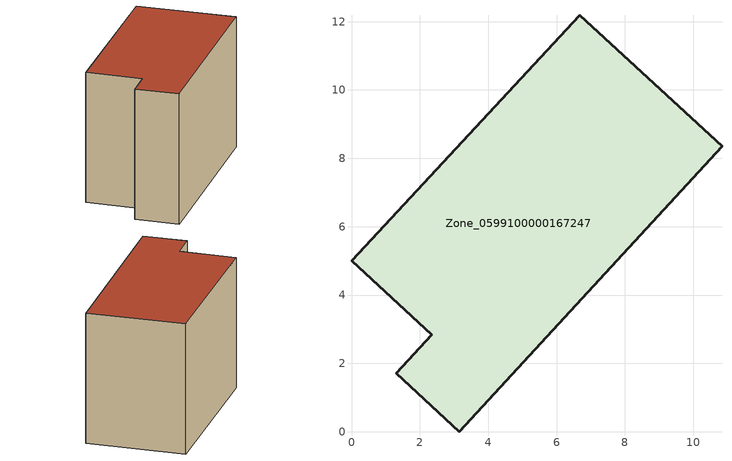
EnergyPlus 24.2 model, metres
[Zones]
Zone_0599100000167247
 floor ground (C_G): 1.31,1.71 2.35,2.84 0,5.01 6.68,12.19 10.84,8.36 3.15,0 z0
 wall outside (C_F): 2.35,2.84 1.31,1.71 3.15,0 10.84,8.36 6.68,12.19 0,5.01 2.35,2.84 z0:7.65
 roof outside (C_R): 6.68,12.19 0,5.01 2.35,2.84 1.31,1.71 3.15,0 10.84,8.36 z7.65
[BUILDING]
Pand.0599100000167247: North Axis=0; Terrain=City; Loads Convergence Tolerance Value=0.04; Temperature Convergence Tolerance Value=0.4; Solar Distribution=FullExterior; Maximum Number of Warmup Days=25; Minimum Number of Warmup Days=1
[Site:Location]
Rotterdam.The.Hague.AP_ZH_NLD Design_Conditions: Latitude=51.96; Longitude=4.45; Time Zone=1; Elevation=-4.5
[SITE:GROUNDTEMPERATURE:BUILDINGSURFACE]
18, 18, 18, 18, 18, 18, 18, 18, 18, 18, 18, 18
[MATERIAL] Thermal Absorptance=0.9; Solar Absorptance=0.7; Visible Absorptance=0.7
Name | Roughness | Thickness | Conductivity | Density | Specific Heat
G.TI.1975-1991 | MediumSmooth | 0.15 | 0.288461 | 540 | 1210
F.TI.1975-1991 | Rough | 0.3 | 0.230769 | 1920 | 840
R.TI.1975-1991 | MediumRough | 0.2 | 0.153846 | 1500 | 1000
[CONSTRUCTION]
C_G: G.TI.1975-1991
C_F: F.TI.1975-1991
C_R: R.TI.1975-1991
[ZONE]
Zone_0599100000167247: Type=1; Multiplier=1; Ceiling Height=Autocalculate; Volume=Autocalculate; Floor Area=autocalculate; Part of Total Floor Area=Yes
[ZONEINFILTRATION:DESIGNFLOWRATE]
Infil_Zone_0599100000167247: Zone or ZoneList or Space or SpaceList=Zone_0599100000167247; Schedule=AlwaysOn; Design Flow Rate Calculation Method=Flow/Area; Flow Rate per Floor Area=0.003; Constant Term Coefficient=1; Temperature Term Coefficient=0; Velocity Term Coefficient=0; Velocity Squared Term Coefficient=0
[HVACTEMPLATE:ZONE:IDEALLOADSAIRSYSTEM]
Zone_0599100000167247: Maximum Heating Supply Air Temperature=50; Minimum Cooling Supply Air Temperature=13; Maximum Heating Supply Air Humidity Ratio=0.0156; Minimum Cooling Supply Air Humidity Ratio=0.0077; Heating Limit=NoLimit; Cooling Limit=NoLimit; Dehumidification Control Type=ConstantSensibleHeatRatio; Cooling Sensible Heat Ratio=0.7; Dehumidification Setpoint=60; Humidification Control Type=None; Humidification Setpoint=30; Outdoor Air Method=None; Outdoor Air Flow Rate per Person=0.00944; Outdoor Air Flow Rate per Zone Floor Area=0; Outdoor Air Flow Rate per Zone=0; Demand Controlled Ventilation Type=None; Outdoor Air Economizer Type=NoEconomizer; Heat Recovery Type=None; Sensible Heat Recovery Effectiveness=0.7; Latent Heat Recovery Effectiveness=0.65
[ZONECONTROL:THERMOSTAT]
ThermostatControl_Zone_0599100000167247: Zone or ZoneList=Zone_0599100000167247; Control Type Schedule=DualSetpointControlType; Control 1=Thermostat_Zone_0599100000167247; Temperature Difference Between Cutout And Setpoint=0
[THERMOSTATSETPOINT:DUALSETPOINT]
Thermostat_Zone_0599100000167247: Heating Setpoint Temperature Schedule=HeatingSetpoint_Zone_0599100000167247; Cooling Setpoint Temperature Schedule=CoolingSetpoint_Zone_0599100000167247
[SCHEDULE:COMPACT]
HeatingSetpoint_Zone_0599100000167247: Through: 12/31, For: AllDays, Until: 24:00, 21
CoolingSetpoint_Zone_0599100000167247: Through: 12/31, For: AllDays, Until: 24:00, 24
DualSetpointControlType: Through: 12/31, For: AllDays, Until: 24:00, 4
AlwaysOn: Through: 12/31, For: AllDays, Until: 24:00, 1
